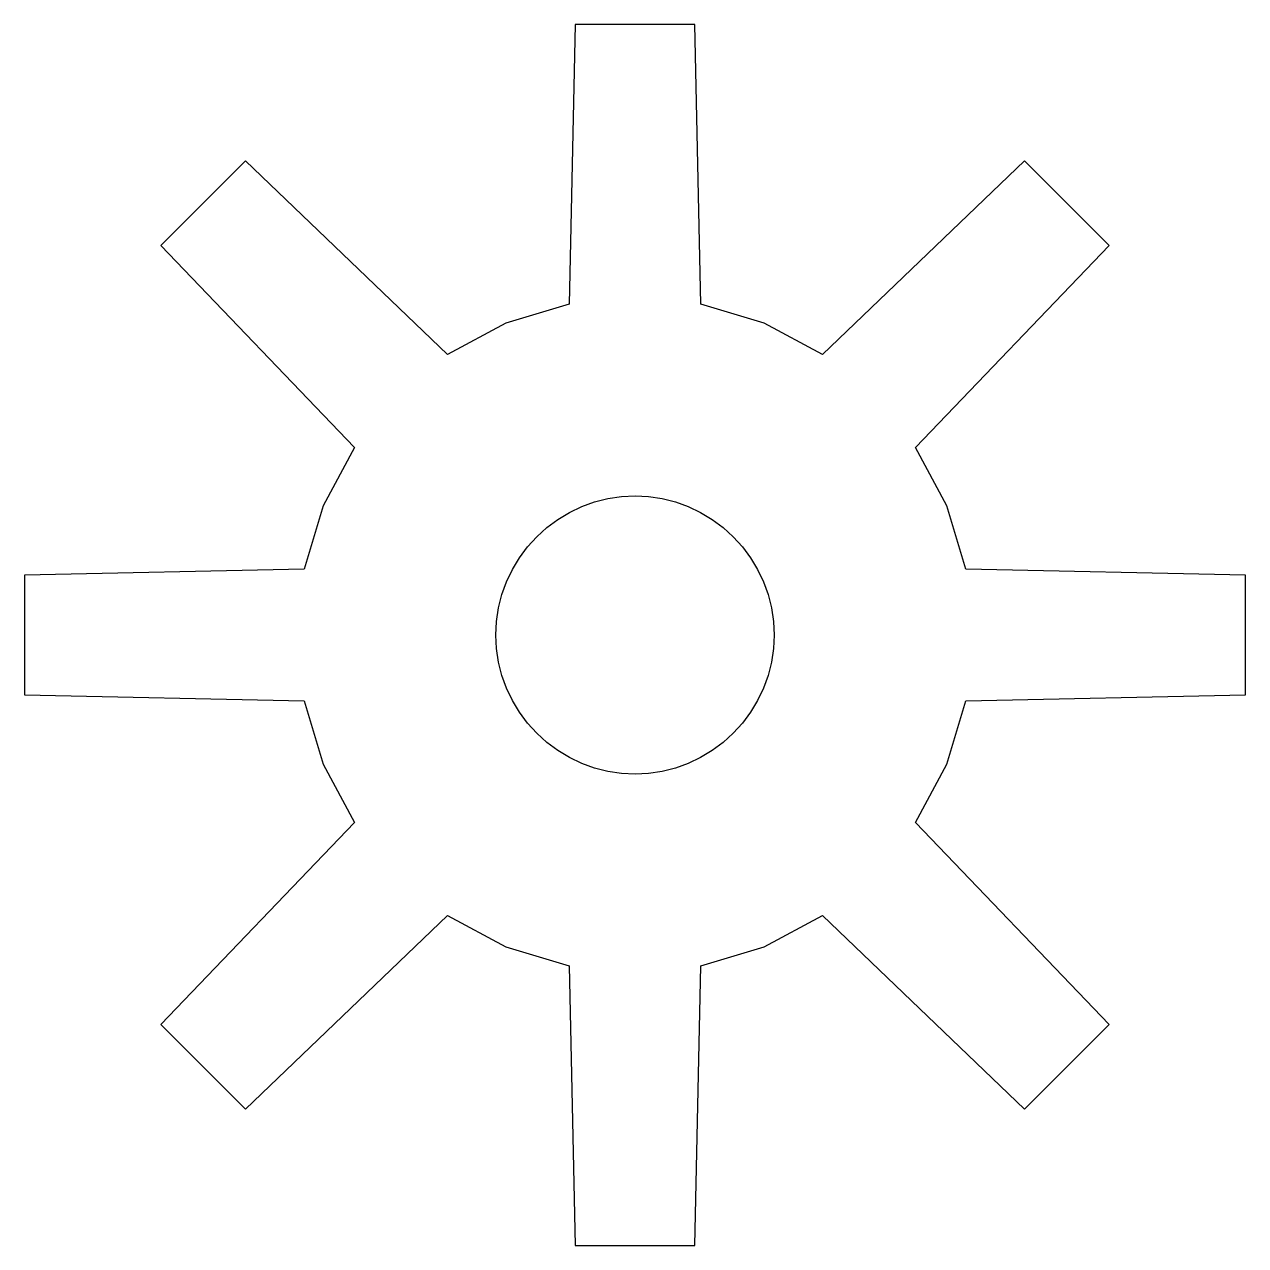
# Model space of a CAD drawing. Header units: millimetres. Extents: x -7.5 to 7.5, y -7.5 to 7.5.
import ezdxf

# ---------------------------------------------------------------- set-up
doc = ezdxf.new("R2010")
doc.units = ezdxf.units.MM

msp = doc.modelspace()

# ---------------------------------------------------------------- linework, layer by layer
at = {"layer": '24f_claw_gear_t6.0'}
for points in [[(3.811, -1.5786), (4.0457, -0.8047), (7.4642, -0.7319), (7.4642, 0.7319), (4.0457, 0.8047), (3.811, 1.5786), (3.4298, 2.2917), (5.7955, 4.7605), (4.7605, 5.7955), (2.2917, 3.4298), (1.5786, 3.811), (0.8047, 4.0457), (0.7319, 7.4642), (-0.7319, 7.4642), (-0.8047, 4.0457), (-1.5786, 3.811), (-2.2917, 3.4298), (-4.7605, 5.7955), (-5.7955, 4.7605), (-3.4298, 2.2917), (-3.811, 1.5786), (-4.0457, 0.8047), (-7.4642, 0.7319), (-7.4642, -0.7319), (-4.0457, -0.8047), (-3.811, -1.5786), (-3.4298, -2.2917), (-5.7955, -4.7605), (-4.7605, -5.7955), (-2.2917, -3.4298), (-1.5786, -3.811), (-0.8047, -4.0457), (-0.7319, -7.4642), (0.7319, -7.4642), (0.8047, -4.0457), (1.5786, -3.811), (2.2917, -3.4298), (4.7605, -5.7955), (5.7955, -4.7605), (3.4298, -2.2917), (3.811, -1.5786)], [(1.6918, 0.1666), (1.7, 0), (1.6918, -0.1666), (1.6673, -0.3317), (1.6268, -0.4935), (1.5706, -0.6506), (1.4993, -0.8014), (1.4135, -0.9445), (1.3141, -1.0785), (1.2021, -1.2021), (1.0785, -1.3141), (0.9445, -1.4135), (0.8014, -1.4993), (0.6506, -1.5706), (0.4935, -1.6268), (0.3317, -1.6673), (0.1666, -1.6918), (0, -1.7), (-0.1666, -1.6918), (-0.3317, -1.6673), (-0.4935, -1.6268), (-0.6506, -1.5706), (-0.8014, -1.4993), (-0.9445, -1.4135), (-1.0785, -1.3141), (-1.2021, -1.2021), (-1.3141, -1.0785), (-1.4135, -0.9445), (-1.4993, -0.8014), (-1.5706, -0.6506), (-1.6268, -0.4935), (-1.6673, -0.3317), (-1.6918, -0.1666), (-1.7, 0), (-1.6918, 0.1666), (-1.6673, 0.3317), (-1.6268, 0.4935), (-1.5706, 0.6506), (-1.4993, 0.8014), (-1.4135, 0.9445), (-1.3141, 1.0785), (-1.2021, 1.2021), (-1.0785, 1.3141), (-0.9445, 1.4135), (-0.8014, 1.4993), (-0.6506, 1.5706), (-0.4935, 1.6268), (-0.3317, 1.6673), (-0.1666, 1.6918), (0, 1.7), (0.1666, 1.6918), (0.3317, 1.6673), (0.4935, 1.6268), (0.6506, 1.5706), (0.8014, 1.4993), (0.9445, 1.4135), (1.0785, 1.3141), (1.2021, 1.2021), (1.3141, 1.0785), (1.4135, 0.9445), (1.4993, 0.8014), (1.5706, 0.6506), (1.6268, 0.4935), (1.6673, 0.3317), (1.6918, 0.1666)]]:
    msp.add_lwpolyline(points, close=True, dxfattribs=at)

doc.saveas('drawing.dxf')
